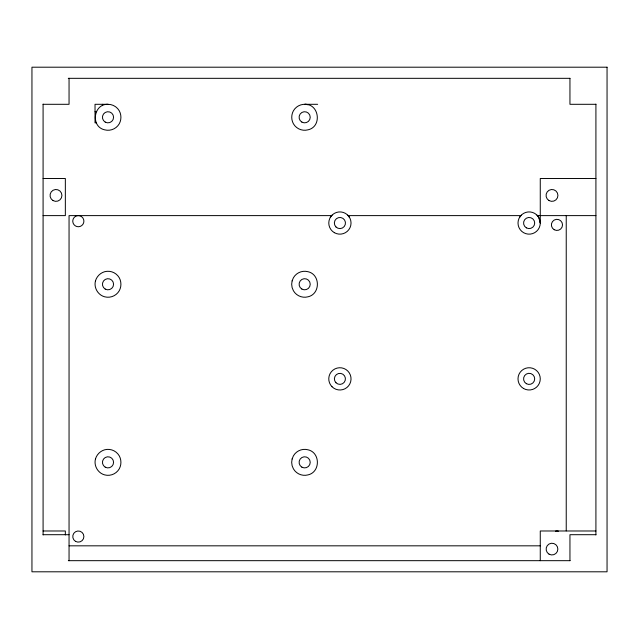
<?xml version="1.0" encoding="UTF-8"?>
<svg xmlns="http://www.w3.org/2000/svg" width="639" height="639" viewBox="0 0 639 639"><rect width="100%" height="100%" fill="white"/><g stroke="black" fill="none" stroke-linecap="round" stroke-linejoin="round"><path stroke-width="0.96" d="M330.267 217.468L332.032 215.159M519.491 217.468L521.264 215.159M108.015 104.301C93.398 103.646 90.363 126.682 104.652 129.829A12.988 12.988 0 0 0 119.261 123.782C121.474 119.781 121.474 114.796 119.261 110.795A12.988 12.988 0 0 0 108.015 104.301L95.027 104.301L95.027 122.856L96.377 122.856M69.052 560.675L69.052 215.615L331.689 215.615M68.293 78.325L569.972 78.325M43.085 104.301L69.052 104.301L69.052 78.325M317.647 104.301L304.659 104.301C319.276 103.646 322.304 126.682 308.022 129.829A12.988 12.988 0 0 1 293.413 123.782C291.192 119.781 291.192 114.796 293.413 110.795A12.988 12.988 0 0 1 308.022 104.74M595.915 104.301L569.948 104.301L569.948 78.325M95.027 111.721L96.377 111.721M43.085 178.505L65.346 178.505L65.346 215.615L43.085 215.615M595.915 178.505L540.267 178.505L540.267 223.035A11.135 11.135 0 0 1 523.565 232.668A11.135 11.135 0 0 1 523.565 213.394A11.135 11.135 0 0 1 540.267 223.035L538.773 217.468L537.008 215.159M348.119 215.615L520.921 215.615M537.351 215.615L595.915 215.615M43.085 530.985L65.346 530.985L65.346 534.947M595.915 530.985L540.267 530.985L540.267 560.675M43.085 534.699L69.052 534.699M595.915 534.699L569.948 534.699L569.948 560.675M69.052 545.826L540.282 545.826M68.333 560.675L570.076 560.675M347.776 215.159L349.549 217.468M595.915 104.117L595.915 534.947M566.234 215.615L566.234 530.865M102.448 104.301L102.448 105.659M43.085 104.117L43.085 534.947M78.325 215.615A5.567 5.567 0 0 1 83.893 221.062A5.567 5.567 0 0 1 78.549 226.741A5.567 5.567 0 0 1 72.774 221.509L72.878 220.064A5.567 5.567 0 0 1 77.998 215.623M555.523 531.177A5.567 5.567 0 0 1 558.398 531.177M95.467 280.888C93.629 287.59 97.927 295.042 104.652 296.8A12.988 12.988 0 0 0 119.261 290.745C121.474 286.743 121.474 281.759 119.261 277.757A12.988 12.988 0 0 0 104.652 271.711C100.251 272.965 96.729 276.495 95.467 280.888M95.467 458.986C93.629 465.687 97.927 473.132 104.652 474.889A12.988 12.988 0 0 0 119.261 468.842C121.474 464.841 121.474 459.856 119.261 455.855A12.988 12.988 0 0 0 104.652 449.8C100.251 451.062 96.729 454.593 95.467 458.986M292.119 280.888L291.672 284.251L292.119 287.614L293.413 290.745A12.988 12.988 0 0 0 308.022 296.8C320.498 294.044 320.498 274.458 308.022 271.711A12.988 12.988 0 0 0 293.413 277.757L292.119 280.888M292.119 458.986L291.672 462.348L292.119 465.711L293.413 468.842A12.988 12.988 0 0 0 308.022 474.889C320.498 472.141 320.498 452.556 308.022 449.8A12.988 12.988 0 0 0 293.413 455.855L292.119 458.986M607.05 67.199L31.95 67.199L31.95 571.801L607.05 571.801L607.05 67.199M75.546 541.377A5.567 5.567 0 0 0 83.893 536.552A5.567 5.567 0 0 0 75.546 531.736A5.567 5.567 0 0 0 75.546 541.377M554.181 229.705A5.567 5.567 0 0 0 562.528 224.888A5.567 5.567 0 0 0 554.181 220.064A5.567 5.567 0 0 0 554.181 229.705M334.341 232.668A11.135 11.135 0 0 0 351.035 223.035A11.135 11.135 0 0 0 334.341 213.394A11.135 11.135 0 0 0 334.341 232.668M526.352 227.851A5.567 5.567 0 0 0 534.699 223.035A5.567 5.567 0 0 0 526.352 218.211A5.567 5.567 0 0 0 526.352 227.851M335.97 226.965A5.567 5.567 0 0 0 345.284 224.473A5.567 5.567 0 0 0 338.47 217.659A5.567 5.567 0 0 0 335.97 226.965M526.352 383.688A5.567 5.567 0 0 0 534.699 378.863A5.567 5.567 0 0 0 526.352 374.047A5.567 5.567 0 0 0 526.352 383.688M332.032 386.739A11.135 11.135 0 0 0 350.659 381.747A11.135 11.135 0 0 0 337.025 368.112A11.135 11.135 0 0 0 332.032 386.739M523.565 388.504A11.135 11.135 0 0 0 540.267 378.863A11.135 11.135 0 0 0 523.565 369.222A11.135 11.135 0 0 0 523.565 388.504M336.002 382.769A5.519 5.519 0 0 0 345.236 380.293A5.519 5.519 0 0 0 338.478 373.535A5.519 5.519 0 0 0 336.002 382.769M301.88 122.105A5.567 5.567 0 0 0 310.227 117.288A5.567 5.567 0 0 0 301.88 112.464A5.567 5.567 0 0 0 301.88 122.105M301.88 289.076A5.567 5.567 0 0 0 310.227 284.251A5.567 5.567 0 0 0 301.88 279.435A5.567 5.567 0 0 0 301.88 289.076M105.227 289.076A5.567 5.567 0 0 0 113.574 284.251A5.567 5.567 0 0 0 105.227 279.435A5.567 5.567 0 0 0 105.227 289.076M105.227 122.105A5.567 5.567 0 0 0 113.574 117.288A5.567 5.567 0 0 0 105.227 112.464A5.567 5.567 0 0 0 105.227 122.105M105.227 467.165A5.567 5.567 0 0 0 113.574 462.348A5.567 5.567 0 0 0 105.227 457.524A5.567 5.567 0 0 0 105.227 467.165M301.88 467.165A5.567 5.567 0 0 0 310.227 462.348A5.567 5.567 0 0 0 301.88 457.524A5.567 5.567 0 0 0 301.88 467.165M549.061 554.173A5.863 5.863 0 0 0 557.855 549.093A5.863 5.863 0 0 0 549.061 544.021A5.863 5.863 0 0 0 549.061 554.173M53.021 200.566A5.935 5.935 0 0 0 61.927 195.43A5.935 5.935 0 0 0 53.021 190.286A5.935 5.935 0 0 0 53.021 200.566M549.021 200.566A5.935 5.935 0 0 0 557.927 195.43A5.935 5.935 0 0 0 549.021 190.286A5.935 5.935 0 0 0 549.021 200.566"/></g></svg>
